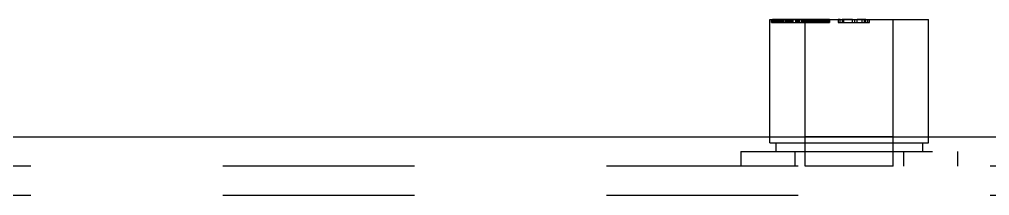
# Model space of a CAD drawing. Header units: millimetres. Extents: x 1262 to 3787, y 0 to 841.
# Drawn here: x 2846.92 to 2880, y 656.16 to 662.16 of the extents above; entities that cross this region are included whole.
import ezdxf

# ---------------------------------------------------------------- set-up
doc = ezdxf.new("R2010")
doc.units = ezdxf.units.MM
doc.header["$LTSCALE"] = 65.395
doc.linetypes.add('HIDDEN', pattern=[0.2, 0.1, -0.1])
doc.layers.get('0').update_dxf_attribs({"linetype": 'CONTINUOUS'})
doc.layers.add('02___PRT_ALL_AXES', color=7, linetype='CONTINUOUS')
doc.layers.add('DEFAULT_2', color=8, linetype='HIDDEN')

msp = doc.modelspace()

# ---------------------------------------------------------------- linework, layer by layer
at = {"color": 7, "linetype": 'Continuous'}
for p, q in [((2872.51, 658.158), (2872.51, 662.158)), ((2877.91, 658.158), (2877.91, 662.158))]:
    msp.add_line(p, q, dxfattribs=at)
at = {"color": 3, "linetype": 'Continuous'}
msp.add_line((2749.21, 658.158), (3161.21, 658.158), dxfattribs=at)
at = {"layer": '02___PRT_ALL_AXES', "color": 7, "linetype": 'Continuous'}
for p, q in [((2872.51, 658.158), (2872.51, 662.158)), ((2872.51, 662.158), (2877.91, 662.158)), ((2877.91, 658.158), (2877.91, 662.158))]:
    msp.add_line(p, q, dxfattribs=at)
at = {"layer": '02___PRT_ALL_AXES', "color": 8, "linetype": 'HIDDEN'}
for p, q in [((2873.71, 657.158), (2873.71, 662.158)), ((2876.71, 657.158), (2876.71, 662.158)), ((2872.51, 657.958), (2872.51, 658.158)), ((2876.71, 658.158), (2873.71, 658.158)), ((2877.91, 657.958), (2877.91, 658.158)), ((2876.71, 657.158), (2873.71, 657.158))]:
    msp.add_line(p, q, dxfattribs=at)
at = {"layer": 'DEFAULT_2', "color": 8, "linetype": 'HIDDEN'}
for p, q in [((2872.56, 662.158), (2872.56, 662.058)), ((2872.562, 662.158), (2872.56, 662.158)), ((2872.562, 662.058), (2872.562, 662.158)), ((2872.591, 662.058), (2872.591, 662.158)), ((2874.543, 662.158), (2872.591, 662.158)), ((2872.599, 662.158), (2872.599, 662.058)), ((2872.633, 662.158), (2872.633, 662.058)), ((2872.665, 662.158), (2872.665, 662.058)), ((2872.668, 662.158), (2872.668, 662.058)), ((2872.668, 662.158), (2872.668, 662.058)), ((2872.693, 662.158), (2872.693, 662.058)), ((2872.696, 662.158), (2872.696, 662.058)), ((2872.718, 662.158), (2872.718, 662.058)), ((2872.732, 662.158), (2872.732, 662.058)), ((2872.749, 662.158), (2872.749, 662.058)), ((2872.763, 662.158), (2872.763, 662.058)), ((2872.787, 662.158), (2872.787, 662.058)), ((2872.807, 662.158), (2872.807, 662.058)), ((2872.814, 662.158), (2872.814, 662.058)), ((2872.846, 662.158), (2872.846, 662.058)), ((2872.848, 662.158), (2872.848, 662.058)), ((2872.879, 662.158), (2872.879, 662.058)), ((2872.907, 662.158), (2872.907, 662.058)), ((2872.915, 662.158), (2872.915, 662.058)), ((2872.959, 662.158), (2872.959, 662.058)), ((2872.987, 662.158), (2872.987, 662.058)), ((2873.042, 662.158), (2873.042, 662.058)), ((2873.056, 662.158), (2873.056, 662.058)), ((2873.061, 662.158), (2873.061, 662.058)), ((2873.081, 662.158), (2873.081, 662.058)), ((2873.093, 662.158), (2873.093, 662.058)), ((2873.106, 662.158), (2873.106, 662.058)), ((2873.108, 662.158), (2873.108, 662.058)), ((2873.141, 662.158), (2873.141, 662.058)), ((2873.174, 662.158), (2873.174, 662.058)), ((2873.184, 662.158), (2873.184, 662.058)), ((2873.212, 662.158), (2873.212, 662.058)), ((2873.214, 662.158), (2873.214, 662.058)), ((2873.237, 662.158), (2873.237, 662.058)), ((2873.242, 662.158), (2873.242, 662.058)), ((2873.262, 662.158), (2873.262, 662.058)), ((2873.286, 662.158), (2873.286, 662.058)), ((2873.374, 662.158), (2873.374, 662.058)), ((2873.38, 662.158), (2873.38, 662.058)), ((2873.384, 662.158), (2873.384, 662.058)), ((2873.408, 662.158), (2873.408, 662.058)), ((2873.41, 662.158), (2873.41, 662.058)), ((2873.419, 662.158), (2873.419, 662.058)), ((2873.442, 662.158), (2873.442, 662.058)), ((2873.451, 662.158), (2873.451, 662.058)), ((2873.453, 662.158), (2873.453, 662.058)), ((2873.477, 662.158), (2873.477, 662.058)), ((2873.478, 662.158), (2873.478, 662.058)), ((2873.481, 662.158), (2873.481, 662.058)), ((2873.507, 662.158), (2873.507, 662.058)), ((2873.575, 662.158), (2873.575, 662.058)), ((2873.599, 662.158), (2873.599, 662.058)), ((2873.603, 662.158), (2873.603, 662.058)), ((2873.606, 662.158), (2873.606, 662.058)), ((2873.618, 662.158), (2873.618, 662.058)), ((2873.619, 662.158), (2873.619, 662.058)), ((2873.624, 662.158), (2873.624, 662.058)), ((2873.633, 662.158), (2873.633, 662.058)), ((2873.637, 662.158), (2873.637, 662.058)), ((2873.662, 662.158), (2873.662, 662.058)), ((2873.687, 662.158), (2873.687, 662.058)), ((2873.703, 662.158), (2873.703, 662.058)), ((2873.707, 662.158), (2873.707, 662.058)), ((2873.717, 662.158), (2873.717, 662.058)), ((2873.723, 662.158), (2873.723, 662.058)), ((2873.741, 662.158), (2873.741, 662.058)), ((2873.743, 662.058), (2873.743, 662.158)), ((2873.751, 662.158), (2873.751, 662.058)), ((2873.792, 662.158), (2873.792, 662.058)), ((2873.82, 662.158), (2873.82, 662.058)), ((2873.83, 662.158), (2873.83, 662.058)), ((2873.862, 662.158), (2873.862, 662.058)), ((2873.865, 662.158), (2873.865, 662.058)), ((2873.888, 662.158), (2873.888, 662.058)), ((2873.896, 662.058), (2873.896, 662.158)), ((2873.903, 662.158), (2873.903, 662.058)), ((2873.906, 662.158), (2873.906, 662.058)), ((2873.91, 662.158), (2873.91, 662.058)), ((2873.927, 662.158), (2873.927, 662.058)), ((2873.969, 662.158), (2873.969, 662.058)), ((2873.971, 662.158), (2873.971, 662.058)), ((2873.972, 662.158), (2873.972, 662.058)), ((2873.977, 662.158), (2873.977, 662.058)), ((2873.983, 662.158), (2873.983, 662.058)), ((2873.999, 662.158), (2873.999, 662.058)), ((2874.024, 662.158), (2874.024, 662.058)), ((2874.027, 662.158), (2874.027, 662.058)), ((2874.066, 662.158), (2874.066, 662.058)), ((2874.068, 662.158), (2874.068, 662.058)), ((2874.068, 662.158), (2874.068, 662.058)), ((2874.074, 662.158), (2874.074, 662.058)), ((2874.087, 662.158), (2874.087, 662.058)), ((2874.095, 662.158), (2874.095, 662.058)), ((2874.131, 662.158), (2874.131, 662.058)), ((2874.139, 662.158), (2874.139, 662.058)), ((2874.141, 662.158), (2874.141, 662.058)), ((2874.143, 662.158), (2874.143, 662.058)), ((2874.171, 662.158), (2874.171, 662.058)), ((2874.18, 662.158), (2874.18, 662.058)), ((2874.21, 662.158), (2874.21, 662.058)), ((2874.243, 662.158), (2874.243, 662.058)), ((2874.261, 662.158), (2874.261, 662.058)), ((2874.315, 662.158), (2874.315, 662.058)), ((2874.316, 662.158), (2874.316, 662.058)), ((2874.352, 662.158), (2874.352, 662.058)), ((2874.393, 662.158), (2874.393, 662.058)), ((2874.425, 662.158), (2874.425, 662.058)), ((2874.428, 662.158), (2874.428, 662.058)), ((2874.466, 662.158), (2874.466, 662.058)), ((2874.515, 662.158), (2874.515, 662.058)), ((2874.517, 662.158), (2874.517, 662.058)), ((2874.543, 662.158), (2874.543, 662.058)), ((2874.832, 662.158), (2874.832, 662.058)), ((2874.9, 662.158), (2874.832, 662.158)), ((2874.9, 662.058), (2874.9, 662.158)), ((2874.972, 662.158), (2874.972, 662.058)), ((2875.319, 662.158), (2874.972, 662.158)), ((2875.019, 662.158), (2875.019, 662.058)), ((2875.027, 662.058), (2875.027, 662.158)), ((2875.319, 662.058), (2875.319, 662.158)), ((2875.395, 662.158), (2875.395, 662.058)), ((2875.486, 662.058), (2875.486, 662.158)), ((2875.775, 662.158), (2875.486, 662.158)), ((2875.643, 662.158), (2875.643, 662.058)), ((2875.72, 662.158), (2875.72, 662.058)), ((2875.775, 662.058), (2875.775, 662.158)), ((2875.83, 662.158), (2875.83, 662.058)), ((2875.898, 662.058), (2875.898, 662.158)), ((2872.56, 662.058), (2874.543, 662.058)), ((2874.832, 662.058), (2875.898, 662.058)), ((2872.51, 657.958), (2872.51, 658.158)), ((2877.91, 657.958), (2877.91, 658.158)), ((2872.51, 657.958), (2877.91, 657.958)), ((2872.71, 657.958), (2872.71, 657.658)), ((2877.71, 657.958), (2877.71, 657.658)), ((2871.515, 657.658), (2871.515, 657.158)), ((2871.515, 657.658), (2878.905, 657.658)), ((2873.362, 657.658), (2873.362, 657.158)), ((2877.057, 657.658), (2877.057, 657.158)), ((2878.905, 657.658), (2878.905, 657.158)), ((3161.21, 657.158), (2749.21, 657.158)), ((3161.21, 656.158), (2749.21, 656.158))]:
    msp.add_line(p, q, dxfattribs=at)

doc.saveas('drawing.dxf')
